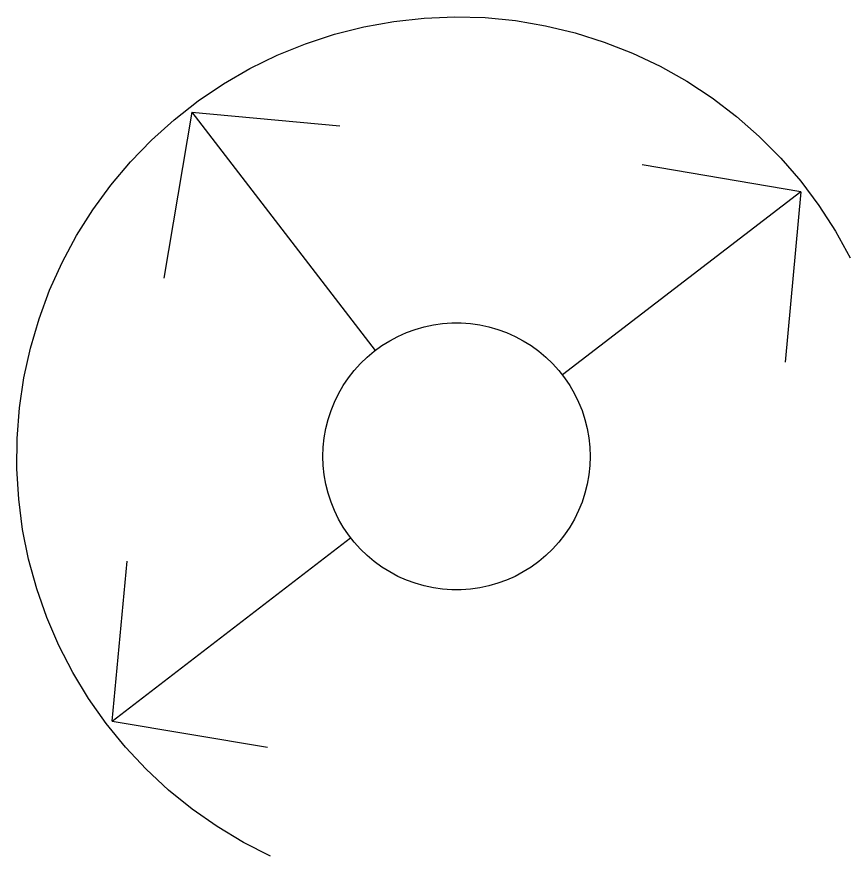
# Model space of a CAD drawing. Header units: inches. Extents: x 1390672 to 1398270, y 354915 to 360781.
# Drawn here: x 1392138.53 to 1392152.43, y 356461.64 to 356475.64 of the extents above; entities that cross this region are included whole.
import ezdxf

# ---------------------------------------------------------------- set-up
doc = ezdxf.new("R2010")
doc.units = ezdxf.units.IN
doc.header["$MEASUREMENT"] = 0

msp = doc.modelspace()

# ---------------------------------------------------------------- linework, layer by layer
for points in [[(1392142.761, 356461.643), (1392142.309, 356461.874), (1392141.873, 356462.136), (1392141.457, 356462.427), (1392141.062, 356462.747), (1392140.69, 356463.093), (1392140.343, 356463.464), (1392140.022, 356463.858), (1392139.729, 356464.273), (1392139.466, 356464.707), (1392139.233, 356465.159), (1392139.032, 356465.626), (1392138.864, 356466.105), (1392138.729, 356466.595), (1392138.628, 356467.093), (1392138.563, 356467.597), (1392138.532, 356468.104), (1392138.536, 356468.612), (1392138.575, 356469.119), (1392138.65, 356469.621), (1392138.759, 356470.118), (1392138.902, 356470.605), (1392139.078, 356471.082), (1392139.287, 356471.545), (1392139.527, 356471.993), (1392139.798, 356472.423), (1392140.097, 356472.833), (1392140.425, 356473.222), (1392140.778, 356473.587), (1392141.156, 356473.926), (1392141.556, 356474.239), (1392141.978, 356474.523), (1392142.417, 356474.778), (1392142.874, 356475.001), (1392143.344, 356475.193), (1392143.827, 356475.351), (1392144.32, 356475.476), (1392144.82, 356475.566), (1392145.325, 356475.622), (1392145.832, 356475.643), (1392146.34, 356475.628), (1392146.846, 356475.578), (1392147.347, 356475.494), (1392147.841, 356475.375), (1392148.325, 356475.222), (1392148.798, 356475.036), (1392149.257, 356474.818), (1392149.7, 356474.569), (1392150.124, 356474.289), (1392150.528, 356473.981), (1392150.91, 356473.646), (1392151.268, 356473.285), (1392151.6, 356472.901), (1392151.904, 356472.494), (1392152.18, 356472.067), (1392152.426, 356471.622)], [(1392141.448, 356474.052), (1392140.981, 356471.283)], [(1392141.448, 356474.052), (1392144.505, 356470.077)], [(1392141.448, 356474.052), (1392143.919, 356473.823)], [(1392151.603, 356472.726), (1392148.96, 356473.172)], [(1392151.603, 356472.726), (1392147.628, 356469.67)], [(1392151.603, 356472.726), (1392151.339, 356469.885)], [(1392148.089, 356468.312), (1392148.084, 356468.157), (1392148.068, 356468.002), (1392148.041, 356467.849), (1392148.003, 356467.698), (1392147.955, 356467.55), (1392147.897, 356467.406), (1392147.829, 356467.266), (1392147.751, 356467.132), (1392147.664, 356467.003), (1392147.568, 356466.881), (1392147.464, 356466.765), (1392147.353, 356466.657), (1392147.234, 356466.557), (1392147.108, 356466.466), (1392146.976, 356466.383), (1392146.839, 356466.31), (1392146.697, 356466.247), (1392146.551, 356466.194), (1392146.401, 356466.151), (1392146.249, 356466.119), (1392146.095, 356466.097), (1392145.94, 356466.086), (1392145.785, 356466.086), (1392145.63, 356466.097), (1392145.476, 356466.119), (1392145.324, 356466.151), (1392145.174, 356466.194), (1392145.028, 356466.247), (1392144.886, 356466.31), (1392144.749, 356466.383), (1392144.617, 356466.466), (1392144.492, 356466.557), (1392144.372, 356466.657), (1392144.261, 356466.765), (1392144.157, 356466.881), (1392144.061, 356467.003), (1392143.974, 356467.132), (1392143.896, 356467.266), (1392143.828, 356467.406), (1392143.77, 356467.55), (1392143.722, 356467.698), (1392143.684, 356467.849), (1392143.657, 356468.002), (1392143.641, 356468.157), (1392143.636, 356468.312), (1392143.641, 356468.467), (1392143.657, 356468.622), (1392143.684, 356468.775), (1392143.722, 356468.926), (1392143.77, 356469.074), (1392143.828, 356469.218), (1392143.896, 356469.357), (1392143.974, 356469.492), (1392144.061, 356469.621), (1392144.157, 356469.743), (1392144.261, 356469.859), (1392144.372, 356469.967), (1392144.492, 356470.067), (1392144.617, 356470.158), (1392144.749, 356470.24), (1392144.886, 356470.313), (1392145.028, 356470.377), (1392145.174, 356470.43), (1392145.324, 356470.473), (1392145.476, 356470.505), (1392145.63, 356470.527), (1392145.785, 356470.537), (1392145.94, 356470.537), (1392146.095, 356470.527), (1392146.249, 356470.505), (1392146.401, 356470.473), (1392146.551, 356470.43), (1392146.697, 356470.377), (1392146.839, 356470.313), (1392146.976, 356470.24), (1392147.108, 356470.158), (1392147.234, 356470.067), (1392147.353, 356469.967), (1392147.464, 356469.859), (1392147.568, 356469.743), (1392147.664, 356469.621), (1392147.751, 356469.492), (1392147.829, 356469.357), (1392147.897, 356469.218), (1392147.955, 356469.074), (1392148.003, 356468.926), (1392148.041, 356468.775), (1392148.068, 356468.622), (1392148.084, 356468.467), (1392148.089, 356468.312)], [(1392140.123, 356463.897), (1392144.097, 356466.954)], [(1392140.123, 356463.897), (1392140.37, 356466.561)], [(1392140.123, 356463.897), (1392142.71, 356463.461)]]:
    msp.add_lwpolyline(points)

doc.saveas('drawing.dxf')
